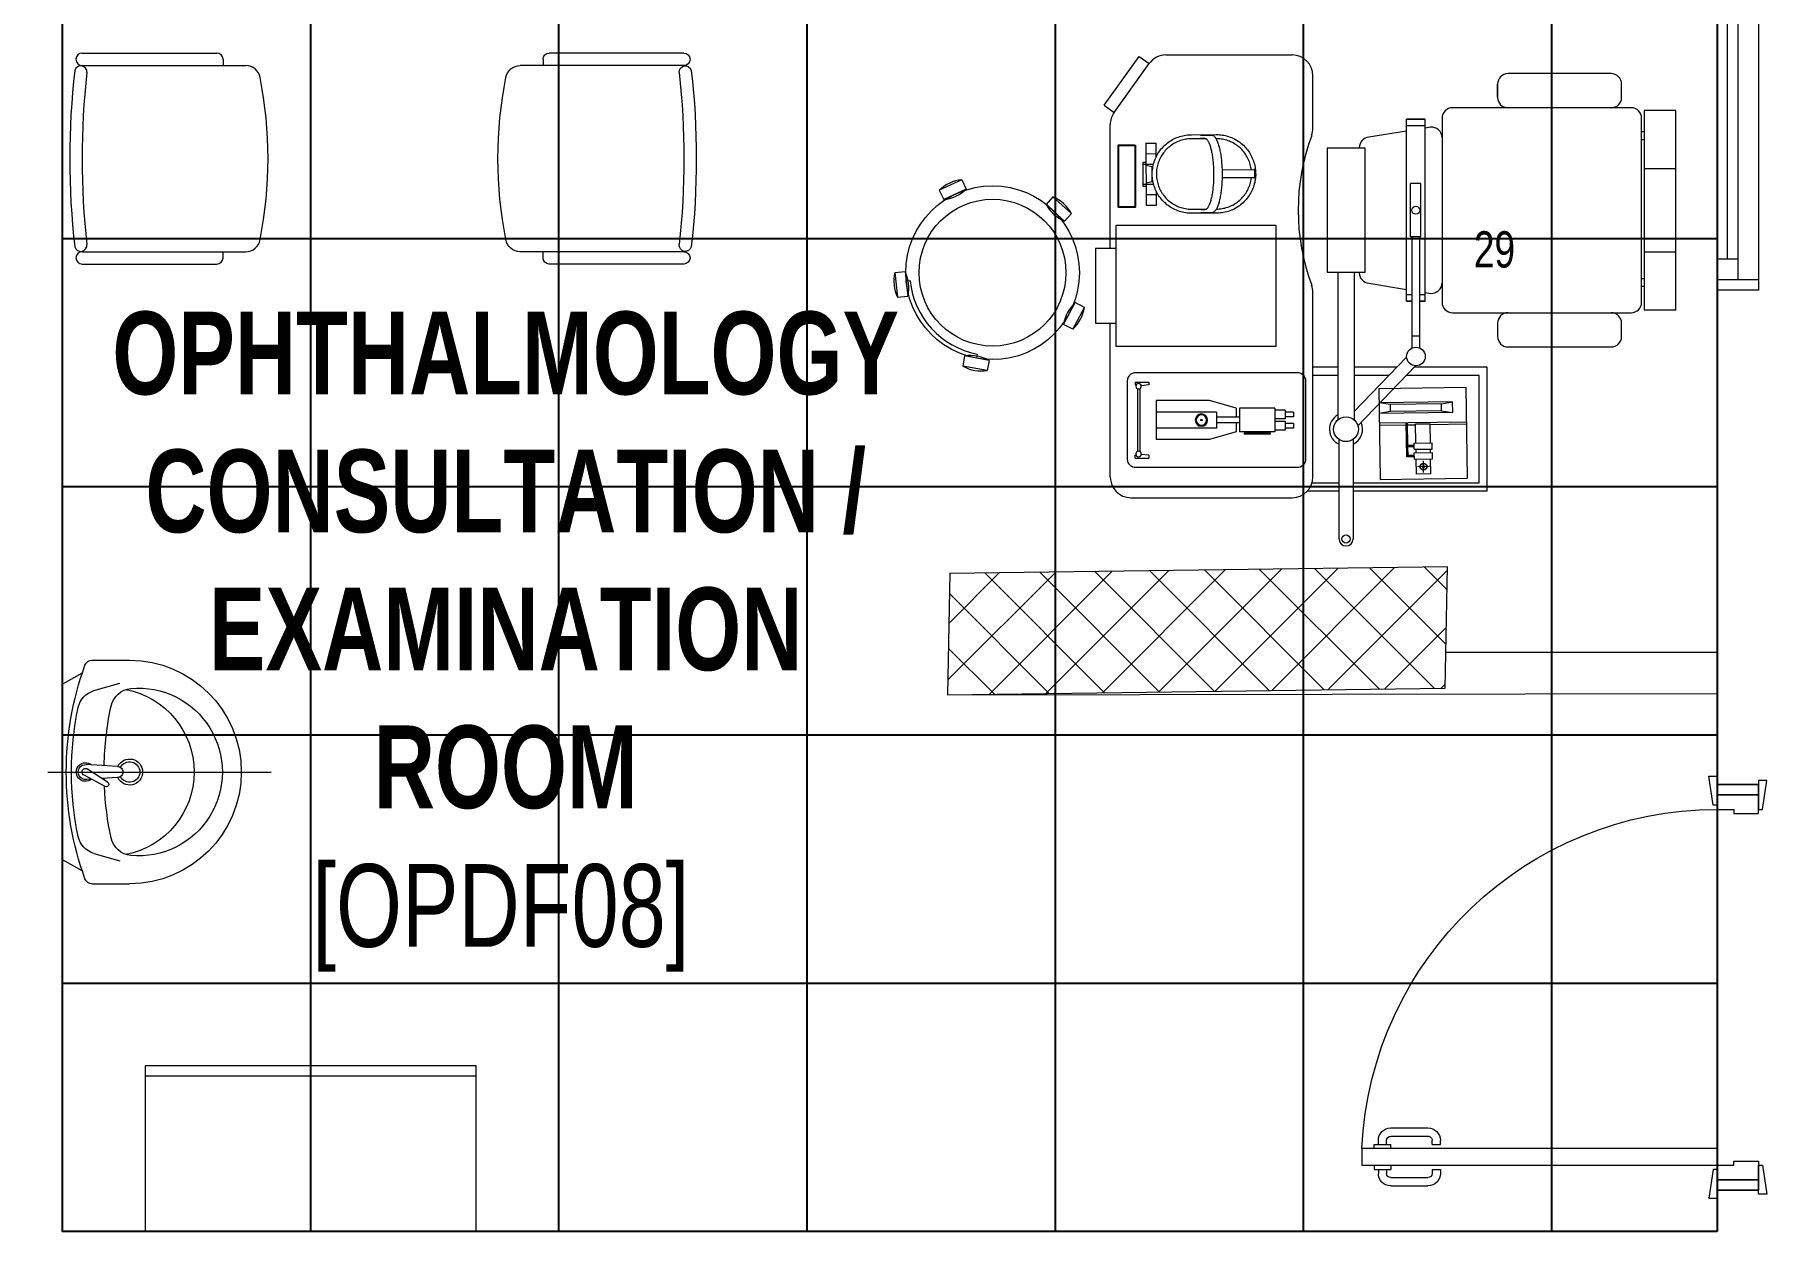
# Model space of a CAD drawing. Extents: x -12260 to 304645, y -29287 to 19916.
# Drawn here: x 10208 to 14376, y -7206 to -4267 of the extents above; entities that cross this region are included whole.
import ezdxf
from ezdxf import colors
from ezdxf.entities.mleader import LeaderData, LeaderLine
from ezdxf.math import Vec2, Vec3

# ---------------------------------------------------------------- set-up
doc = ezdxf.new("R2010")
doc.units = 0
doc.header["$LTSCALE"] = 0.25
doc.linetypes.add('DASHDOT', pattern=[25.4, 12.7, -6.35, 0, -6.35])
for name, color, linetype, lineweight in [('01-First Floor$0$72_EGR_BASE_TEXT', 252, 'Continuous', 5), ('01-First Floor$0$72_EGR_EQP_TAG', 142, 'Continuous', 5), ('01-First Floor$0$Aluminum', 251, 'Continuous', 5), ('01-First Floor$0$C-HYDR-CTCH', 251, 'Continuous', 5), ('01-First Floor$0$Hatch', 252, 'Continuous', 5), ('01-First Floor$0$LOADING', 253, 'Continuous', 5), ('01-First Floor$0$SANIT', 250, 'Continuous', 5), ('01-First Floor$0$Walls', 251, 'Continuous', 5), ('01-First Floor$0$Wooden Joinery', 251, 'Continuous', 5), ('E-LITE-CLNG-CNDT', 6, 'DASHDOT', 35), ('T-DATA-TEXT', 2, 'Continuous', 25)]:
    doc.layers.add(name, color=color, linetype=linetype, lineweight=lineweight)
doc.layers.add('01-First Floor$0$FALSE CEILING', color=251, linetype='Continuous')
doc.layers.add('01-First Floor$0$TME-NON MEDICAL FURNITURE', color=242, linetype='Continuous')
doc.styles.add('01-First Floor$0$X3G_ENTITY_257CFD', font='swisscl.ttf', dxfattribs={"height": 200})
doc.styles.add('01-First Floor$0$X3G_ENTITY_9EC9', font='swisscl.ttf', dxfattribs={"height": 0.2})
doc.styles.add('01-First Floor$0$X3G_ENTITY_9F38', font='swisscl.ttf', dxfattribs={"height": 0.2})
doc.styles.add('DC_Elc_Romans', font='elc_romans.shx', dxfattribs={"width": 0.7})

# ---------------------------------------------------------------- blocks, each defined once
blk = doc.blocks.new('01-First Floor$0$A$C72370EFE')
at = {"layer": '01-First Floor$0$Wooden Joinery'}
for p, q in [((-0.01, -0.04), (-0.02, -0.04)), ((-0.01, -0.03), (-0.01, -0.07)), ((0, -0.03), (-0.01, -0.03)), ((0.04, -0.03), (0.05, -0.03)), ((0.05, -0.03), (0.05, -0.07)), ((0.05, -0.04), (0.06, -0.04)), ((-0.05, -0.07), (-0.05, -0.16)), ((-0.03, -0.07), (-0.03, -0.16)), ((-0.01, -0.06), (-0.02, -0.06)), ((0, -0.07), (-0.01, -0.07)), ((0.04, -0.07), (0.05, -0.07)), ((0.05, -0.06), (0.06, -0.06)), ((0.07, -0.07), (0.07, -0.16)), ((0.09, -0.07), (0.09, -0.16)), ((-0.01, -0.17), (-0.02, -0.17)), ((-0.01, -0.19), (-0.02, -0.19)), ((-0.01, -0.17), (-0.01, -0.19)), ((0.05, -0.17), (0.06, -0.17)), ((0.05, -0.17), (0.05, -0.19)), ((0.05, -0.19), (0.06, -0.19))]:
    blk.add_line(p, q, dxfattribs=at)
for centre, radius, start, end in [((-0.02, -0.07), 0.03, 90, 180), ((0.06, -0.07), 0.03, 0, 90), ((-0.02, -0.07), 0.01, 90, 180), ((0.06, -0.07), 0.01, 0, 90), ((-0.02, -0.16), 0.03, 180, 270), ((-0.02, -0.16), 0.01, 180, 270), ((0.06, -0.16), 0.01, 270, 0), ((0.06, -0.16), 0.03, 270, 0)]:
    blk.add_arc(centre, radius, start, end, dxfattribs=at)
blk = doc.blocks.new('01-First Floor$0$A$C5DAD61B4')
at = {"layer": '01-First Floor$0$Wooden Joinery'}
for points in [[(80, 959.1), (80, 969.1), (10, 979.1), (10, 959.1)], [(940, 959.1), (940, 969.1), (1010, 979.1), (1010, 959.1)], [(70, 859.1), (70, 849.1), (0, 839.1), (0, 859.1)], [(120, 859.1), (120, 0), (80, 0), (80, 859.1)], [(950, 859.1), (950, 849.1), (1020, 839.1), (1020, 859.1)]]:
    blk.add_lwpolyline(points, close=True, dxfattribs=at)
for points in [[(45, 859.1), (45, 959.1), (20, 959.1), (20, 859.1), (45, 859.1)], [(45, 859.1), (80, 859.1), (80, 899.1), (90, 899.1), (90, 959.1), (45, 959.1), (45, 859.1)], [(975, 859.1), (940, 859.1), (940, 899.1), (930, 899.1), (930, 959.1), (975, 959.1), (975, 859.1)], [(975, 859.1), (975, 959.1), (1000, 959.1), (1000, 859.1), (975, 859.1)]]:
    blk.add_lwpolyline(points, dxfattribs=at)
blk.add_arc((80, 859.1), 860, 272.666, 0, dxfattribs=at)
at = {"layer": '01-First Floor$0$Wooden Joinery', "xscale": 999.9999999998854, "yscale": 999.9999999998854, "zscale": 999.9999999998854, "rotation": 180}
blk.add_blockref('01-First Floor$0$A$C72370EFE', (120, 0), dxfattribs=at)
blk = doc.blocks.new('01-First Floor$0$lav-manta 60')
at = {"layer": '01-First Floor$0$SANIT'}
for p, q in [((-0.2658, -0.0529), (-0.2358, 0)), ((-0.2358, 0), (0.2358, 0)), ((0, 0.04), (0, -0.56)), ((0.2658, -0.0529), (0.2358, 0)), ((-0.3, -0.0789), (-0.3, -0.18)), ((-0.2185, -0.0841), (-0.2383, -0.1537)), ((-0.015, -0.1473), (-0.0199, -0.064)), ((0.0274, -0.121), (-0.0078, -0.0673)), ((0.0389, -0.1142), (0.0087, -0.0575)), ((0.0191, -0.077), (0.0199, -0.064)), ((0.2185, -0.0841), (0.2383, -0.1537)), ((0.3, -0.0789), (0.3, -0.18)), ((0.015, -0.1473), (0.0174, -0.1057))]:
    blk.add_line(p, q, dxfattribs=at)
for centre, radius, start, end in [((0, -0.8557), 0.8457, 70.1771, 109.8229), ((-0.1608, -0.1006), 0.06, 101.8086, 164.0794), ((0, -0.8696), 0.8457, 78.1914, 101.8086), ((0, -0.0617), 0.025, 320.7474, 220.368), ((0, -0.0617), 0.02, 353.2671, 186.682), ((0.1608, -0.1006), 0.06, 15.9206, 78.1914), ((-0.28, -0.0789), 0.02, 109.8229, 180), ((0, -0.0617), 0.00966, 25.4127, 215.9577), ((0.28, -0.0789), 0.02, 0, 70.1771), ((-0.1645, -0.189), 0.06, 102.0883, 174.8142), ((0, -0.9572), 0.8457, 91.1572, 102.0883), ((0, -0.9572), 0.8457, 88.5486, 88.844), ((0.0332, -0.1176), 0.00666, 210.6852, 30.6852), ((0, -0.9572), 0.8457, 77.9117, 87.4274), ((0.1645, -0.189), 0.06, 5.1858, 77.9117), ((0, -0.18), 0.3, 180, 0), ((0, -0.2039), 0.2252, 174.8142, 5.1858), ((0, -0.1282), 0.2252, 190.6097, 349.3903), ((0, -0.18), 0.035, 115.3106, 64.6894), ((0, -0.18), 0.0275, 117.1496, 62.8504), ((0, -0.1473), 0.015, 180, 0)]:
    blk.add_arc(centre, radius, start, end, dxfattribs=at)
blk = doc.blocks.new('01-First Floor$0$GF21027-P')
at = {"layer": '01-First Floor$0$LOADING'}
for p, q in [((0.4, 0.4), (-0.4, 0.4)), ((-0.4, 0.4), (-0.4, 0)), ((0.4, 0), (0.4, 0.4)), ((-0.4, 0.025), (0.4, 0.025)), ((-0.4, 0), (0.4, 0))]:
    blk.add_line(p, q, dxfattribs=at)
blk = doc.blocks.new('01-First Floor$0$ME12326-P')
for p, q in [((0, 0.22), (0, 0)), ((0, 0.22), (0.21, 0.22)), ((0.21, 0.22), (0.21, 0)), ((0.027, 0.1807), (0, 0.1852)), ((0.1775, 0.1852), (0, 0.1852)), ((0.1505, 0.1807), (0.027, 0.1807)), ((0.027, 0.1635), (0.027, 0.1807)), ((0.1505, 0.1807), (0.1775, 0.1852)), ((0.1505, 0.1635), (0.1505, 0.1807)), ((0.1775, 0.159), (0.1775, 0.1852)), ((0.027, 0.1635), (0, 0.159)), ((0.1775, 0.159), (0, 0.159)), ((0.21, 0.1355), (0, 0.1355)), ((0.0648, 0.1301), (0, 0.1301)), ((0.1505, 0.1635), (0.027, 0.1635)), ((0.0648, 0.0536), (0.0648, 0.1355)), ((0.0679, 0.0806), (0.0679, 0.1355)), ((0.0875, 0.1301), (0.0679, 0.1301)), ((0.0875, 0.0867), (0.0875, 0.1327)), ((0.0875, 0.1327), (0.1225, 0.1327)), ((0.1225, 0.0867), (0.1225, 0.1327)), ((0.21, 0.1301), (0.1225, 0.1301)), ((0.1505, 0.1635), (0.1775, 0.159)), ((0.0831, 0.0715), (0.0831, 0.0867)), ((0.0831, 0.0867), (0.1269, 0.0867)), ((0.1269, 0.0715), (0.1269, 0.0867)), ((0.0831, 0.0806), (0.0648, 0.0806)), ((0.0831, 0.0776), (0.0648, 0.0776)), ((0.0831, 0.0567), (0.0648, 0.0567)), ((0.0831, 0.0536), (0.0648, 0.0536)), ((0.0679, 0.0567), (0.0679, 0.0776)), ((0.0831, 0.0715), (0.1269, 0.0715)), ((0.0831, 0.0476), (0.0831, 0.0628)), ((0.0831, 0.0628), (0.1269, 0.0628)), ((0.0831, 0.0476), (0.1269, 0.0476)), ((0.0875, 0.0628), (0.0875, 0.0715)), ((0.0875, 0.0116), (0.0875, 0.0476)), ((0.105, 0.0152), (0.105, 0.0435)), ((0.1225, 0.0628), (0.1225, 0.0715)), ((0.1225, 0.0116), (0.1225, 0.0476)), ((0.1269, 0.0476), (0.1269, 0.0628)), ((0, 0), (0.21, 0)), ((0.1225, 0.0116), (0.0875, 0.0116)), ((0.1192, 0.0291), (0.0908, 0.0291))]:
    blk.add_line(p, q)
for radius in [0.00847, 0.00758, 0.00267]:
    blk.add_circle((0.105, 0.0293), radius)
blk = doc.blocks.new('01-First Floor$0$ME12281-P')
at = {"color": 0}
for p, q in [((0.0354, 0.2953), (0.0354, 0.1053)), ((0.4454, 0.3153), (0.0554, 0.3153)), ((0.414, 0.2923), (0.414, 0.2855)), ((0.4469, 0.2923), (0.414, 0.2923)), ((0.4469, 0.2923), (0.4469, 0.2855)), ((0.4654, 0.1053), (0.4654, 0.2953)), ((0.414, 0.2855), (0.4325, 0.283)), ((0.4356, 0.2759), (0.4356, 0.124)), ((0.4412, 0.2759), (0.4412, 0.1246)), ((0.4469, 0.2855), (0.4447, 0.2855)), ((0.0648, 0.2198), (0.0845, 0.2198)), ((0.0648, 0.2198), (0.0648, 0.2083)), ((0.0845, 0.2243), (0.1099, 0.2243)), ((0.0845, 0.2243), (0.0845, 0.2037)), ((0.1099, 0.2289), (0.1953, 0.2289)), ((0.1099, 0.2289), (0.1099, 0.1716)), ((0.1953, 0.2289), (0.1953, 0.1716)), ((0.2028, 0.2289), (0.2676, 0.2473)), ((0.2028, 0.2289), (0.2028, 0.2071)), ((0.2504, 0.2198), (0.3961, 0.2198)), ((0.2504, 0.2198), (0.2504, 0.1808)), ((0.2676, 0.2473), (0.3961, 0.2473)), ((0.3961, 0.2473), (0.3961, 0.1533)), ((0.0648, 0.2083), (0.0845, 0.2083)), ((0.0648, 0.1922), (0.0648, 0.1808)), ((0.0648, 0.1922), (0.0845, 0.1922)), ((0.0648, 0.1808), (0.0845, 0.1808)), ((0.0845, 0.2037), (0.1099, 0.2037)), ((0.0845, 0.1968), (0.0845, 0.1762)), ((0.0845, 0.1968), (0.1099, 0.1968)), ((0.0845, 0.1762), (0.1099, 0.1762)), ((0.1099, 0.1716), (0.1953, 0.1716)), ((0.1211, 0.1692), (0.1211, 0.166)), ((0.1211, 0.1692), (0.184, 0.1692)), ((0.184, 0.1692), (0.184, 0.166)), ((0.1953, 0.2071), (0.2504, 0.2071)), ((0.1953, 0.1934), (0.2504, 0.1934)), ((0.2028, 0.1934), (0.2028, 0.1716)), ((0.2028, 0.1716), (0.2676, 0.1533)), ((0.2504, 0.1808), (0.3961, 0.1808)), ((0.2851, 0.2009), (0.2851, 0.1996)), ((0.2851, 0.2009), (0.2892, 0.2009)), ((0.2851, 0.1996), (0.2892, 0.1996)), ((0.2892, 0.2009), (0.2892, 0.1996)), ((0.1211, 0.166), (0.184, 0.166)), ((0.2676, 0.1533), (0.3961, 0.1533)), ((0.0554, 0.0853), (0.4454, 0.0853)), ((0.414, 0.1151), (0.4325, 0.1175)), ((0.414, 0.1151), (0.414, 0.1082)), ((0.4469, 0.1082), (0.414, 0.1082)), ((0.4469, 0.1151), (0.4447, 0.1151)), ((0.4469, 0.1082), (0.4469, 0.1151))]:
    blk.add_line(p, q, dxfattribs=at)
for centre, radius in [((0.439, 0.2821), 0.00657), ((0.2871, 0.2003), 0.0149), ((0.2871, 0.2003), 0.0125), ((0.439, 0.1184), 0.00657)]:
    blk.add_circle(centre, radius, dxfattribs=at)
for centre, start, end in [((0.0554, 0.2953), 90, 180), ((0.4454, 0.2953), 0, 90), ((0.0554, 0.1053), 180, 270), ((0.4454, 0.1053), 270, 0)]:
    blk.add_arc(centre, 0.02, start, end, dxfattribs=at)
blk = doc.blocks.new('01-First Floor$0$ME18014A-P')
for p, q in [((0.2537, 1.2997), (0.2362, 1.2753)), ((0.2537, 1.2997), (0.3719, 1.2152)), ((-0.6447, 1.2847), (-0.2727, 1.2847)), ((-0.0927, 1.2847), (0.2071, 1.2847)), ((0.2362, 1.2753), (0.3544, 1.1908)), ((0.2362, 1.2753), (0.3544, 1.1908)), ((-0.6947, 1.2347), (-0.6947, 0.8447)), ((0.3719, 1.2152), (0.3544, 1.1908)), ((0.3753, 1.1501), (0.3753, 0.8447)), ((-0.6792, 0.7317), (-0.6792, 0.8085)), ((-0.6447, 0.7947), (-0.1986, 0.7947)), ((-0.3792, 0.7347), (-0.3792, 0.7947)), ((0.1986, 0.7947), (0.3253, 0.7947)), ((-0.7944, 0.7317), (-0.5539, 0.7317)), ((-0.15, 0.7347), (-0.5068, 0.7347)), ((-0.5539, 0.6977), (-0.7944, 0.6977)), ((-0.6792, 0.3732), (-0.6792, 0.6977)), ((-0.3759, 0.5465), (-0.5208, 0.6859)), ((-0.15, 0.6947), (-0.5068, 0.6947)), ((-0.3551, 0.5682), (-0.4867, 0.6947)), ((-0.3792, 0.5913), (-0.3792, 0.6947)), ((-0.15, 0.6826), (-0.1512, 0.6826)), ((0.1512, 0.6826), (0.15, 0.6826)), ((-0.1765, 0.6594), (-0.1913, 0.5686)), ((0.1913, 0.5686), (0.1765, 0.6594)), ((-0.3792, 0.3732), (-0.3792, 0.5496)), ((-0.0644, 0.5554), (-0.3331, 0.5554)), ((-0.3037, 0.5554), (-0.3037, 0.5361)), ((-0.2198, 0.5686), (-0.2198, 0.5554)), ((-0.2198, 0.5686), (0.2198, 0.5686)), ((-0.2198, 0.5554), (-0.2198, 0.5686)), ((-0.2044, 0.5554), (-0.2044, 0.5686)), ((-0.0644, 0.5586), (0.0644, 0.5586)), ((-0.0644, 0.5336), (-0.0644, 0.5586)), ((0.0644, 0.5336), (0.0644, 0.5586)), ((0.2044, 0.5236), (0.2044, 0.5686)), ((0.2198, 0.5686), (0.2198, 0.5236)), ((0.2198, 0.5236), (0.2198, 0.5686)), ((-0.3326, 0.5361), (-0.0644, 0.5361)), ((-0.2198, 0.5361), (-0.2198, 0.5236)), ((-0.2198, 0.5236), (-0.2198, 0.5361)), ((-0.2198, 0.5236), (0.2198, 0.5236)), ((-0.2044, 0.5236), (-0.2044, 0.5361)), ((-0.1986, 0.5236), (-0.2008, 0.5102)), ((-0.0644, 0.5336), (0.0644, 0.5336)), ((0.2008, 0.5102), (0.1986, 0.5236)), ((0.2223, 0.4826), (-0.2223, 0.4826)), ((-0.2477, 0.4572), (-0.2477, 0.0254)), ((0.2476, 0.0254), (0.2476, 0.4572)), ((-0.6792, 0.3732), (-0.3792, 0.3732)), ((-0.2731, 0.3484), (-0.3048, 0.3484)), ((0.273, 0.3484), (0.3048, 0.3484)), ((0.3048, 0.3484), (0.273, 0.3484)), ((-0.3302, 0.323), (-0.3302, 0.0738)), ((0.3302, 0.0738), (0.3302, 0.323)), ((-0.3048, 0.0484), (-0.2731, 0.0484)), ((0.273, 0.0484), (0.3048, 0.0484)), ((-0.2223, 0), (0.2223, 0)), ((-0.1841, -0.0063), (-0.1841, 0)), ((-0.1651, 0), (-0.1651, -0.0063)), ((0.1714, 0), (0.1714, -0.0063)), ((0.1905, 0), (0.1905, -0.0063)), ((-0.2413, -0.0826), (-0.2413, -0.0063)), ((0.2413, -0.0063), (-0.2413, -0.0063)), ((-0.1016, -0.0826), (-0.1016, -0.0063)), ((0.1011, -0.0063), (0.1011, -0.0826)), ((0.2413, -0.0826), (0.2413, -0.0063)), ((-0.2413, -0.0826), (0.2413, -0.0826))]:
    blk.add_line(p, q)
at = {"color": 8}
for p, q in [((-0.6592, 0.7317), (-0.6592, 0.7968)), ((-0.3992, 0.7347), (-0.3992, 0.7947)), ((-0.6592, 0.3932), (-0.6592, 0.6977)), ((-0.3992, 0.6105), (-0.3992, 0.6947)), ((-0.3992, 0.3932), (-0.3992, 0.5689)), ((-0.6592, 0.3932), (-0.3992, 0.3932))]:
    blk.add_line(p, q, dxfattribs=at)
for points in [[(-0.2727, 1.2703), (-0.0927, 1.2703), (-0.0927, 1.3203), (-0.2727, 1.3203)], [(-0.3289, 0.8843), (-0.3289, 1.2703), (-0.0364, 1.2703), (-0.0364, 0.8843)], [(-0.15, 0.6686), (0.15, 0.6686), (0.15, 0.7607), (-0.15, 0.7607)]]:
    blk.add_lwpolyline(points, close=True)
for centre, radius in [((-0.7944, 0.7147), 0.01), ((-0.5292, 0.7147), 0.03), ((-0.3535, 0.5457), 0.0225), ((0, 0.5461), 0.00979)]:
    blk.add_circle(centre, radius)
for centre, radius, start, end in [((-0.6447, 1.2347), 0.05, 90, 180), ((0.2071, 1.2347), 0.05, 54.4343, 90), ((0.3253, 1.1501), 0.05, 0, 54.4343), ((-0.6447, 0.8447), 0.05, 180, 270), ((0.3253, 0.8447), 0.05, 270, 0), ((-0.1986, 0.8447), 0.05, 270, 290.4805), ((0, 0.313), 0.5175, 69.5195, 110.4805), ((0.1986, 0.8447), 0.05, 249.5195, 270), ((-0.5292, 0.7147), 0.04, 30, 154.8331), ((-0.7944, 0.7147), 0.017, 90, 270), ((-0.5292, 0.7147), 0.04, 205.1669, 294.1023), ((-0.1512, 0.6572), 0.0254, 90, 175.0303), ((0.1512, 0.6572), 0.0254, 4.9697, 90), ((-0.1755, 0.508), 0.0254, 175.0303, 270), ((0.1755, 0.508), 0.0254, 270, 4.9697), ((-0.2223, 0.4572), 0.0254, 90, 180), ((0.2223, 0.4572), 0.0254, 0, 90), ((-0.3048, 0.323), 0.0254, 90, 180), ((-0.2731, 0.323), 0.0254, 0, 90), ((0.273, 0.323), 0.0254, 90, 180), ((0.3048, 0.323), 0.0254, 0, 90), ((-0.3048, 0.0738), 0.0254, 180, 270), ((-0.2731, 0.0738), 0.0254, 270, 0), ((0.273, 0.0738), 0.0254, 180, 270), ((0.3048, 0.0738), 0.0254, 270, 0), ((-0.2223, 0.0254), 0.0254, 180, 270), ((0.2223, 0.0254), 0.0254, 270, 0)]:
    blk.add_arc(centre, radius, start, end)
blk = doc.blocks.new('01-First Floor$0$ME12818-P')
for p, q in [((-0.0262, 0.1712), (0.0316, 0.1712)), ((-0.0262, 0.1712), (-0.0262, 0.1635)), ((-0.0212, 0.1712), (-0.0212, 0.145)), ((0.0266, 0.1712), (0.0266, 0.145)), ((0.0316, 0.1712), (0.0316, 0.1635)), ((-0.0723, 0.1635), (0.0777, 0.1635)), ((-0.0723, 0.1635), (-0.0723, 0.1385)), ((-0.0389, 0.1385), (-0.0723, 0.1385)), ((-0.0468, 0.1635), (-0.0468, 0.1385)), ((-0.0148, 0.1485), (-0.0184, 0.1635)), ((0.0202, 0.1485), (-0.0148, 0.1485)), ((-0.0123, 0.1485), (-0.0123, 0.1471)), ((0.0177, 0.1471), (0.0177, 0.1485)), ((0.0238, 0.1635), (0.0202, 0.1485)), ((0.0777, 0.1385), (0.0442, 0.1385)), ((0.0521, 0.1635), (0.0521, 0.1385)), ((0.0777, 0.1635), (0.0777, 0.1385)), ((-0.0923, 0.0534), (-0.0923, -0.0066)), ((-0.0823, 0.018), (-0.0823, 0.0534)), ((0.0877, 0.0534), (0.0877, 0.018)), ((0.0977, -0.0066), (0.0977, 0.0534)), ((-0.0913, 0.0311), (-0.0913, 0.0053)), ((-0.0833, 0.0208), (-0.0833, 0.0311)), ((0.0887, 0.0311), (0.0887, 0.0208)), ((0.0967, 0.0053), (0.0967, 0.0311)), ((-0.0823, -0.0066), (-0.0823, -0.006)), ((-0.0053, -0.0205), (0.0107, -0.0205)), ((0.0877, -0.0061), (0.0877, -0.0066)), ((-0.0053, -0.0996), (-0.0058, -0.0996)), ((0.0107, -0.0996), (-0.0053, -0.0996)), ((0.0111, -0.0996), (0.0107, -0.0996))]:
    blk.add_line(p, q)
at = {"flags": 128}
for points in [[(0.0977, 0.0534), (0.0976, 0.0572), (0.0974, 0.061), (0.097, 0.0648), (0.0965, 0.0685), (0.0958, 0.0723), (0.095, 0.076), (0.094, 0.0796), (0.0929, 0.0833), (0.0916, 0.0869), (0.0902, 0.0904), (0.0886, 0.0939), (0.087, 0.0973), (0.0851, 0.1006), (0.0832, 0.1038), (0.0811, 0.107), (0.0789, 0.1101), (0.0766, 0.1131), (0.0741, 0.116), (0.0716, 0.1188), (0.0689, 0.1215), (0.0661, 0.1241), (0.0632, 0.1266), (0.0602, 0.129), (0.0572, 0.1312), (0.054, 0.1333), (0.0508, 0.1353), (0.0475, 0.1372), (0.0441, 0.1389), (0.0406, 0.1405), (0.0371, 0.1419), (0.0335, 0.1432), (0.0299, 0.1444), (0.0263, 0.1454), (0.0226, 0.1463), (0.0188, 0.147), (0.0151, 0.1476), (0.0113, 0.148), (0.0075, 0.1483), (0.0037, 0.1484), (-0.0001, 0.1483), (-0.0039, 0.1482), (-0.0077, 0.1478), (-0.0114, 0.1473), (-0.0152, 0.1467), (-0.0189, 0.1459), (-0.0226, 0.145), (-0.0262, 0.1439), (-0.0298, 0.1427), (-0.0334, 0.1413), (-0.0368, 0.1398), (-0.0403, 0.1381), (-0.0436, 0.1363), (-0.0469, 0.1344), (-0.0501, 0.1324), (-0.0532, 0.1302), (-0.0562, 0.1279), (-0.0592, 0.1255), (-0.062, 0.1229), (-0.0647, 0.1203), (-0.0674, 0.1176), (-0.0699, 0.1147), (-0.0723, 0.1118), (-0.0745, 0.1087), (-0.0767, 0.1056), (-0.0787, 0.1024), (-0.0806, 0.0991), (-0.0824, 0.0957), (-0.084, 0.0923), (-0.0855, 0.0888), (-0.0868, 0.0852), (-0.088, 0.0816), (-0.0891, 0.078), (-0.09, 0.0743), (-0.0907, 0.0705), (-0.0914, 0.0668), (-0.0918, 0.063), (-0.0921, 0.0592), (-0.0923, 0.0554), (-0.0923, 0.0534)], [(-0.0823, 0.0534), (-0.0822, 0.0568), (-0.082, 0.0602), (-0.0817, 0.0636), (-0.0812, 0.0669), (-0.0806, 0.0703), (-0.0799, 0.0736), (-0.079, 0.0769), (-0.078, 0.0801), (-0.0769, 0.0833), (-0.0756, 0.0865), (-0.0742, 0.0896), (-0.0727, 0.0926), (-0.0711, 0.0956), (-0.0693, 0.0985), (-0.0675, 0.1014), (-0.0655, 0.1041), (-0.0634, 0.1068), (-0.0612, 0.1094), (-0.0589, 0.1119), (-0.0565, 0.1144), (-0.054, 0.1167), (-0.0515, 0.1189), (-0.0488, 0.121), (-0.0461, 0.123), (-0.0432, 0.1249), (-0.0403, 0.1267), (-0.0374, 0.1284), (-0.0343, 0.1299), (-0.0313, 0.1313), (-0.0281, 0.1326), (-0.0249, 0.1338), (-0.0217, 0.1348), (-0.0184, 0.1357), (-0.0151, 0.1365), (-0.0118, 0.1371), (-0.0084, 0.1377), (-0.005, 0.138), (-0.0016, 0.1383), (0.0018, 0.1384), (0.0052, 0.1383), (0.0086, 0.1382), (0.012, 0.1379), (0.0153, 0.1374), (0.0187, 0.1369), (0.022, 0.1362), (0.0253, 0.1353), (0.0286, 0.1344), (0.0318, 0.1333), (0.0349, 0.132), (0.0381, 0.1307), (0.0411, 0.1292), (0.0441, 0.1276), (0.0471, 0.1259), (0.0499, 0.1241), (0.0527, 0.1221), (0.0554, 0.1201), (0.058, 0.1179), (0.0606, 0.1156), (0.063, 0.1133), (0.0654, 0.1108), (0.0676, 0.1082), (0.0698, 0.1056), (0.0718, 0.1029), (0.0737, 0.1001), (0.0755, 0.0972), (0.0772, 0.0943), (0.0788, 0.0912), (0.0803, 0.0882), (0.0816, 0.085), (0.0828, 0.0819), (0.0839, 0.0786), (0.0848, 0.0754), (0.0856, 0.0721), (0.0863, 0.0687), (0.0868, 0.0654), (0.0873, 0.062), (0.0875, 0.0586), (0.0877, 0.0552), (0.0877, 0.0534)], [(-0.0913, 0.0053), (-0.0912, 0.004), (-0.0909, 0.0028), (-0.0905, 0.0016), (-0.0898, 0.0005), (-0.089, -0.0007), (-0.0881, -0.0017), (-0.0871, -0.0028), (-0.0859, -0.0038), (-0.0845, -0.0047), (-0.0831, -0.0057), (-0.0815, -0.0066), (-0.0798, -0.0075), (-0.078, -0.0083), (-0.076, -0.0092), (-0.0739, -0.01), (-0.0718, -0.0108), (-0.0695, -0.0116), (-0.067, -0.0123), (-0.0645, -0.013), (-0.0619, -0.0137), (-0.0592, -0.0144), (-0.0563, -0.015), (-0.0534, -0.0156), (-0.0504, -0.0162), (-0.0473, -0.0167), (-0.0442, -0.0172), (-0.0409, -0.0177), (-0.0376, -0.0181), (-0.0343, -0.0185), (-0.0308, -0.0189), (-0.0274, -0.0192), (-0.0238, -0.0195), (-0.0203, -0.0198), (-0.0167, -0.02), (-0.013, -0.0202), (-0.0094, -0.0203), (-0.0057, -0.0204), (-0.002, -0.0205), (0.0017, -0.0205), (0.0054, -0.0205), (0.0091, -0.0204), (0.0128, -0.0204), (0.0164, -0.0202), (0.0201, -0.0201), (0.0237, -0.0199), (0.0273, -0.0196), (0.0309, -0.0194), (0.0344, -0.0191), (0.0378, -0.0187), (0.0412, -0.0183), (0.0446, -0.0179), (0.0478, -0.0175), (0.051, -0.017), (0.0542, -0.0165), (0.0572, -0.0159), (0.0602, -0.0153), (0.063, -0.0147), (0.0658, -0.0141), (0.0685, -0.0134), (0.0711, -0.0127), (0.0735, -0.012), (0.0759, -0.0112), (0.0782, -0.0104), (0.0803, -0.0096), (0.0823, -0.0088), (0.0842, -0.008), (0.086, -0.0071), (0.0876, -0.0062), (0.0892, -0.0052), (0.0906, -0.0043), (0.0918, -0.0033), (0.093, -0.0023), (0.094, -0.0012), (0.0948, -0.0002), (0.0955, 0.001), (0.0961, 0.0022), (0.0965, 0.0034), (0.0967, 0.0046), (0.0967, 0.0053)], [(-0.0833, 0.0208), (-0.0833, 0.0202), (-0.0831, 0.0195), (-0.0829, 0.0189), (-0.0825, 0.0182), (-0.082, 0.0175), (-0.0813, 0.0167), (-0.0805, 0.016), (-0.0796, 0.0152), (-0.0785, 0.0144), (-0.0773, 0.0136), (-0.076, 0.0128), (-0.0745, 0.012), (-0.0729, 0.0113), (-0.0711, 0.0105), (-0.0692, 0.0098), (-0.0672, 0.009), (-0.0651, 0.0083), (-0.0629, 0.0077), (-0.0606, 0.007), (-0.0581, 0.0064), (-0.0556, 0.0057), (-0.053, 0.0052), (-0.0502, 0.0046), (-0.0474, 0.0041), (-0.0445, 0.0036), (-0.0416, 0.0031), (-0.0385, 0.0027), (-0.0354, 0.0022), (-0.0322, 0.0019), (-0.029, 0.0015), (-0.0257, 0.0012), (-0.0224, 0.0009), (-0.019, 0.0007), (-0.0156, 0.0005), (-0.0122, 0.0003), (-0.0087, 0.0002), (-0.0052, 0.0001), (-0.0017, 0), (0.0017, 0), (0.0052, 0), (0.0087, 0), (0.0122, 0.0001), (0.0157, 0.0002), (0.0191, 0.0004), (0.0226, 0.0006), (0.026, 0.0008), (0.0293, 0.0011), (0.0326, 0.0014), (0.0359, 0.0017), (0.0391, 0.002), (0.0422, 0.0024), (0.0453, 0.0029), (0.0483, 0.0033), (0.0513, 0.0038), (0.0541, 0.0043), (0.0569, 0.0049), (0.0596, 0.0054), (0.0622, 0.006), (0.0647, 0.0067), (0.067, 0.0073), (0.0693, 0.008), (0.0715, 0.0087), (0.0736, 0.0094), (0.0755, 0.0101), (0.0773, 0.0109), (0.079, 0.0116), (0.0806, 0.0124), (0.082, 0.0132), (0.0833, 0.014), (0.0844, 0.0147), (0.0854, 0.0155), (0.0863, 0.0163), (0.087, 0.0171), (0.0876, 0.0178), (0.0881, 0.0185), (0.0884, 0.0192), (0.0886, 0.0198), (0.0887, 0.0204), (0.0887, 0.0208)], [(-0.0923, -0.0066), (-0.0922, -0.0104), (-0.092, -0.0142), (-0.0916, -0.018), (-0.0911, -0.0217), (-0.0904, -0.0255), (-0.0896, -0.0292), (-0.0886, -0.0329), (-0.0875, -0.0365), (-0.0862, -0.0401), (-0.0848, -0.0436), (-0.0833, -0.0471), (-0.0816, -0.0505), (-0.0797, -0.0538), (-0.0778, -0.0571), (-0.0757, -0.0603), (-0.0735, -0.0633), (-0.0712, -0.0663), (-0.0687, -0.0693), (-0.0662, -0.0721), (-0.0635, -0.0748), (-0.0607, -0.0774), (-0.0578, -0.0798), (-0.0549, -0.0822), (-0.0518, -0.0844), (-0.0486, -0.0866), (-0.0454, -0.0885), (-0.0421, -0.0904), (-0.0387, -0.0921), (-0.0352, -0.0937), (-0.0317, -0.0952), (-0.0282, -0.0965), (-0.0245, -0.0976), (-0.0209, -0.0986), (-0.0172, -0.0995), (-0.0135, -0.1002), (-0.0097, -0.1008), (-0.0059, -0.1012), (-0.0021, -0.1015), (0.0017, -0.1016), (0.0055, -0.1016), (0.0093, -0.1014), (0.013, -0.101), (0.0168, -0.1006), (0.0206, -0.0999), (0.0243, -0.0991), (0.028, -0.0982), (0.0316, -0.0971), (0.0352, -0.0959), (0.0387, -0.0945), (0.0422, -0.093), (0.0456, -0.0913), (0.049, -0.0896), (0.0523, -0.0876), (0.0555, -0.0856), (0.0586, -0.0834), (0.0616, -0.0811), (0.0646, -0.0787), (0.0674, -0.0762), (0.0701, -0.0735), (0.0727, -0.0708), (0.0753, -0.0679), (0.0776, -0.065), (0.0799, -0.0619), (0.0821, -0.0588), (0.0841, -0.0556), (0.086, -0.0523), (0.0878, -0.0489), (0.0894, -0.0455), (0.0909, -0.042), (0.0922, -0.0384), (0.0934, -0.0348), (0.0945, -0.0312), (0.0954, -0.0275), (0.0961, -0.0238), (0.0967, -0.02), (0.0972, -0.0162), (0.0975, -0.0125), (0.0977, -0.0087), (0.0977, -0.0066)], [(-0.0073, -0.091), (-0.0099, -0.0907), (-0.0133, -0.0901), (-0.0166, -0.0894), (-0.0199, -0.0886), (-0.0232, -0.0876), (-0.0264, -0.0865), (-0.0296, -0.0853), (-0.0327, -0.0839), (-0.0357, -0.0824), (-0.0387, -0.0808), (-0.0417, -0.0791), (-0.0445, -0.0773), (-0.0473, -0.0753), (-0.05, -0.0733), (-0.0527, -0.0711), (-0.0552, -0.0689), (-0.0576, -0.0665), (-0.06, -0.064), (-0.0622, -0.0615), (-0.0644, -0.0588), (-0.0664, -0.0561), (-0.0683, -0.0533), (-0.0701, -0.0504), (-0.0718, -0.0475), (-0.0734, -0.0445), (-0.0749, -0.0414), (-0.0762, -0.0383), (-0.0774, -0.0351), (-0.0785, -0.0319), (-0.0794, -0.0286), (-0.0802, -0.0253), (-0.0809, -0.022), (-0.0815, -0.0186), (-0.0819, -0.0152), (-0.0821, -0.0118), (-0.0823, -0.0084), (-0.0823, -0.0066)], [(-0.0073, -0.0204), (-0.0073, -0.0976)], [(0.0877, -0.0066), (0.0876, -0.01), (0.0874, -0.0134), (0.0871, -0.0168), (0.0866, -0.0202), (0.086, -0.0235), (0.0853, -0.0268), (0.0844, -0.0301), (0.0834, -0.0334), (0.0822, -0.0366), (0.081, -0.0397), (0.0796, -0.0428), (0.0781, -0.0459), (0.0765, -0.0488), (0.0747, -0.0518), (0.0728, -0.0546), (0.0709, -0.0574), (0.0688, -0.0601), (0.0666, -0.0627), (0.0643, -0.0652), (0.0619, -0.0676), (0.0594, -0.0699), (0.0569, -0.0721), (0.0542, -0.0742), (0.0514, -0.0762), (0.0486, -0.0781), (0.0457, -0.0799), (0.0428, -0.0816), (0.0397, -0.0831), (0.0366, -0.0845), (0.0335, -0.0858), (0.0303, -0.087), (0.0271, -0.088), (0.0238, -0.089), (0.0205, -0.0897), (0.0171, -0.0904), (0.0138, -0.0909), (0.0127, -0.091)], [(0.0127, -0.0976), (0.0127, -0.0204)], [(-0.0059, -0.0995), (-0.0062, -0.0994), (-0.0066, -0.0992), (-0.0069, -0.0989), (-0.0071, -0.0985), (-0.0073, -0.0981), (-0.0073, -0.0976)], [(0.0127, -0.0976), (0.0126, -0.0981), (0.0125, -0.0985), (0.0123, -0.0989), (0.0119, -0.0992), (0.0116, -0.0994), (0.0113, -0.0995)]]:
    blk.add_lwpolyline(points, dxfattribs=at)
for centre, major_axis, start_param, end_param in [((-0.0053, -0.02), (0.002, 0), 3.665191, 4.712389), ((0.0107, -0.02), (-0.002, 0), 1.570796, 2.617994)]:
    blk.add_ellipse(centre, major_axis=major_axis, ratio=0.262075, start_param=start_param, end_param=end_param)
blk = doc.blocks.new('01-First Floor$0$HF10037B-P')
at = {"layer": '01-First Floor$0$LOADING'}
for p, q in [((0.2459, 0.134), (0.1859, 0.134)), ((0.1859, 0.134), (0.1859, 0.109)), ((0.2459, 0.134), (0.2459, 0.109)), ((0.2459, 0.109), (0.1859, 0.109)), ((0, 0), (-0.0142, -0.0583)), ((0, 0), (0.0243, -0.0059)), ((0.0243, -0.0059), (0.01, -0.0642)), ((0.4069, -0.0417), (0.4165, -0.0387)), ((0.4071, -0.0094), (0.431, -0.0018)), ((0.4071, -0.0094), (0.4255, -0.0665)), ((0.431, -0.0018), (0.4493, -0.0589)), ((-0.0142, -0.0583), (0.01, -0.0642)), ((0.4255, -0.0665), (0.4493, -0.0589)), ((0.0524, -0.2725), (0.0674, -0.2525)), ((0.0524, -0.2725), (0.1004, -0.3085)), ((0.0674, -0.2525), (0.1154, -0.2885)), ((0.1004, -0.3085), (0.1154, -0.2885)), ((0.3125, -0.2897), (0.362, -0.2558)), ((0.3266, -0.3103), (0.3125, -0.2897)), ((0.3266, -0.3103), (0.3761, -0.2764)), ((0.3267, -0.268), (0.3323, -0.2763)), ((0.3761, -0.2764), (0.362, -0.2558))]:
    blk.add_line(p, q, dxfattribs=at)
for radius in [0.21, 0.1775]:
    blk.add_circle((0.2161, -0.1014), radius, dxfattribs=at)
for centre, radius, start, end in [((0.2159, 0.0465), 0.0925, 71.0754, 108.9246), ((0.2159, 0.1965), 0.0925, 251.0754, 288.9246), ((0.0779, -0.0499), 0.0925, 147.3419, 185.1912), ((-0.0678, -0.0143), 0.0925, 327.3419, 5.1912), ((0.4996, -0.0113), 0.0925, 178.8412, 216.6904), ((0.3568, -0.057), 0.0925, 358.8412, 36.6904), ((0.2161, -0.1014), 0.2, 303.6037, 17.3657), ((0.1289, -0.2205), 0.0925, 214.1875, 252.0368), ((0.0389, -0.3404), 0.0925, 34.1875, 72.0368), ((0.3867, -0.3449), 0.0925, 105.5121, 143.3614), ((0.3019, -0.2212), 0.0925, 285.5121, 323.3614)]:
    blk.add_arc(centre, radius, start, end, dxfattribs=at)
blk = doc.blocks.new('01-First Floor$0$GF21016-P')
at = {"layer": '01-First Floor$0$LOADING', "extrusion": (-1.24384e-09, -1.20261e-09, -1)}
for p, q in [((0.0128, 0.0179), (0.0128, 0.4136)), ((0.4628, 0.0179), (0.4628, 0.4136)), ((-0.0172, 0.0179), (-0.0172, 0.3435)), ((-0.0022, 0.3585), (0.0128, 0.3585)), ((0.4778, 0.3585), (0.4628, 0.3585)), ((0.4928, 0.0179), (0.4928, 0.3435)), ((0.4778, 0.0029), (0.4778, 0.0029))]:
    blk.add_line(p, q, dxfattribs=at)
for centre, radius, start, end in [((-0.2378, -0.5362), 1.0036, 78.7568, 101.2432), ((-0.0478, 0.4136), 0.035, 0, 80.6557), ((-0.4278, 0.4136), 0.035, 99.3443, 180), ((0.0022, 0.3435), 0.015, 0, 90), ((-0.4778, 0.3435), 0.015, 90, 180), ((0.0022, 0.0179), 0.015, 270, 0), ((0.0022, 0.0179), 0.015, 180, 270), ((-0.0284, 0.0145), 0.015, 284.3864, 95.5209), ((-0.2378, 1.8734), 1.8855, 263.5119, 276.4881), ((-0.2378, 1.8928), 1.8749, 263.6341, 276.3659), ((-0.4471, 0.0145), 0.015, 84.4791, 255.6136), ((-0.4778, 0.0179), 0.015, 270, 0), ((-0.4778, 0.0179), 0.015, 180, 270)]:
    blk.add_arc(centre, radius, start, end, dxfattribs=at)
blk = doc.blocks.new('01-First Floor$0$A$C37be4daf')
at = {"layer": '01-First Floor$0$Aluminum'}
for p, q in [((1416, 598.2), (216, 598.2)), ((241, 498.2), (241, 598.2)), ((291, 548.2), (291, 598.2)), ((1341, 548.2), (1341, 598.2)), ((1391, 498.2), (1391, 598.2)), ((1391, 548.2), (241, 548.2)), ((291, 573.2), (1341, 573.2)), ((1416, 498.2), (216, 498.2))]:
    blk.add_line(p, q, dxfattribs=at)
at = {"layer": '01-First Floor$0$Walls'}
for p, q in [((216, 498.2), (216, 598.2)), ((1416, 498.2), (1416, 598.2))]:
    blk.add_line(p, q, dxfattribs=at)
blk = doc.blocks.new('01-First Floor')
at = {"layer": '01-First Floor$0$Hatch'}
h = blk.add_hatch(dxfattribs=at)
h.set_pattern_fill('ANSI37', color=256, scale=30)
h.set_pattern_definition([(45, (-1823.345, -13062.25), (-67.35192, 67.35192), []), (135, (-1823.345, -13062.25), (-67.35192, -67.35192), [])])
h.paths.add_polyline_path([(49129.3, 8855.6), (48525.4, 8847.5), (48529.3, 8559.1), (49133.2, 8567.2)])
h.paths.add_polyline_path([(41968.6, 8847.9), (41385, 8842.5), (41365.1, 8551.1), (41948.6, 8556.5)])
h.paths.add_polyline_path([(27591.6, 8840.5), (26992.5, 8836.4), (26986.8, 8543.4), (27585.9, 8547.5)])
h.paths.add_polyline_path([(34776.8, 8842.7), (34175.6, 8835.2), (34167.4, 8549.5), (34768.6, 8557)])
h.paths.add_polyline_path([(20372.4, 8849.8), (19765.9, 8827.9), (19780.4, 8535.4), (20386.9, 8557.2)])
h.paths.add_polyline_path([(13635.8, 8839.4), (12413.8, 8863.3), (12407.4, 8567.2), (13629.3, 8543.3)])
h.paths.add_polyline_path([(13649.8, 1639.3), (12434.8, 1623.6), (12421.4, 1331.2), (13636.4, 1346.9)])
h.paths.add_polyline_path([(13623.8, -5553.9), (12420.7, -5569.8), (12415, -5862.9), (13618.1, -5846.9)])
h.paths.add_polyline_path([(13642.3, -12752.6), (12445.6, -12764), (12448.4, -13058.5), (13645.1, -13047)])
h.paths.add_polyline_path([(6007.3, -12750.5), (5403.7, -12754.2), (5414.4, -13039.6), (6017.9, -13035.9)])
h.paths.add_polyline_path([(5991.8, -5552.5), (5395, -5550.9), (5394.9, -5852.1), (5991.7, -5853.6)])
h.paths.add_polyline_path([(6001.7, 1637.1), (5382.4, 1638.3), (5371.8, 1335.4), (5991.1, 1334.1)])
h.paths.add_polyline_path([(5978.4, 8816.5), (5377.7, 8830.9), (5374.1, 8541.3), (5974.8, 8526.8)])
h.paths.add_polyline_path([(-1220.7, 8814.6), (-1823.3, 8837.3), (-1821.5, 8549), (-1218.8, 8526.3)])
h.paths.add_polyline_path([(-1213, -5563.7), (-1815, -5570.7), (-1811.6, -5862.3), (-1209.6, -5855.3)])
h.paths.add_polyline_path([(-1195.5, -12758.3), (-1793.9, -12759.3), (-1789, -13060), (-1190.6, -13059)])
h.paths.add_polyline_path([(20391.2, -12745), (19785.5, -12758), (19791.3, -13059.2), (20396.9, -13046.2)])
h.paths.add_polyline_path([(20384.7, -5552.6), (19790.3, -5570.1), (19792.4, -5866.7), (20386.8, -5849.1)])
h.paths.add_polyline_path([(20376, 1655.5), (19777, 1647.8), (19781.1, 1347.6), (20380, 1355.3)])
h.paths.add_polyline_path([(27576.3, 1640.2), (26974.4, 1644.9), (26978.6, 1352.8), (27580.6, 1348.1)])
h.paths.add_polyline_path([(27580.1, -5542.5), (26976.2, -5560), (26989.7, -5860.1), (27589.8, -5839.1)])
h.paths.add_polyline_path([(27596.2, -12758.5), (26992.3, -12751.9), (26990, -13037.6), (27593.8, -13044.2)])
h.paths.add_polyline_path([(34794.7, -12748), (34197.4, -12762.6), (34206.4, -13062.3), (34803.7, -13047.7)])
h.paths.add_polyline_path([(34787.4, -5559.7), (34186.1, -5557.7), (34187.2, -5855), (34788.5, -5856.9)])
h.paths.add_polyline_path([(34750.9, 1644.2), (34170.1, 1648.9), (34189.8, 1359), (34770.6, 1354.3)])
h.paths.add_polyline_path([(41954.3, 1643.4), (41356.7, 1657.2), (41358.7, 1365.3), (41956.3, 1351.5)])
h.paths.add_polyline_path([(41955.3, -5555.1), (41386.9, -5562.7), (41388.7, -5856.9), (41957.1, -5849.3)])
h.paths.add_polyline_path([(41992.3, -12752.3), (41387.1, -12754.9), (41388.4, -13059.5), (41993.7, -13056.8)])
h.paths.add_polyline_path([(49166.6, -12752.8), (48578.6, -12736.7), (48565.4, -13043.9), (49153.3, -13060)])
h.paths.add_polyline_path([(49150.8, -5553.4), (48547.6, -5552.3), (48545.6, -5848.8), (49148.8, -5849.9)])
at = {"layer": '01-First Floor$0$C-HYDR-CTCH', "elevation": 301952, "flags": 128}
blk.add_lwpolyline([(12420.7, -5569), (12415, -5862.9), (13618.1, -5846.9), (13623.8, -5553.9), (12420.2, -5569.9)], dxfattribs=at)
at = {"layer": '01-First Floor$0$FALSE CEILING', "linetype": 'Continuous'}
for p, q in [((10876, -7160), (10876, -2810)), ((11476, -7160), (11476, -2810)), ((12076, -7160), (12076, -2810)), ((12676, -7160), (12676, -2810)), ((13276, -7160), (13276, -2810)), ((13876, -7160), (13876, -2810)), ((10276, -4760), (14276, -4760)), ((10276, -5360), (14276, -5360)), ((10276, -5960), (14276, -5960)), ((10276, -6560), (14276, -6560))]:
    blk.add_line(p, q, dxfattribs=at)
at = {"layer": '01-First Floor$0$FALSE CEILING'}
blk.add_lwpolyline([(14276, -7160), (10276, -7160), (10276, -2810), (14276, -2810)], close=True, dxfattribs=at)
at = {"layer": '01-First Floor$0$FALSE CEILING', "extrusion": (-1.66552e-10, -4.6879e-08, 1), "elevation": -0.1}
blk.add_lwpolyline([(12868.7, -4534.6), (12868.7, -4684.6), (12828.7, -4684.6), (12828.7, -4534.6)], close=True, dxfattribs=at)
at = {"layer": '01-First Floor$0$LOADING', "extrusion": (-1.66552e-10, -4.6879e-08, 1), "elevation": -0.1}
blk.add_lwpolyline([(12868.7, -4534.6), (12868.7, -4684.6), (12828.7, -4684.6), (12828.7, -4534.6)], close=True, dxfattribs=at)
at = {"layer": '01-First Floor$0$Walls'}
for p, q in [((10276, -2810), (10276, -7160)), ((14276, -2810), (14276, -5760)), ((13619.8, -5760), (14276, -5760)), ((12415, -5862.9, 301952), (14276, -5860)), ((14276, -5860), (14276, -6080)), ((14276, -6080), (14376, -6080)), ((14276, -7060), (14276, -7160)), ((14276, -7060), (14376, -7060)), ((10276, -7160), (14276, -7160))]:
    blk.add_line(p, q, dxfattribs=at)
at = {"rotation": 90}
blk.add_blockref('01-First Floor$0$A$C37be4daf', (14874.2, -5101), dxfattribs=at)
at = {"layer": '01-First Floor$0$LOADING', "extrusion": (1.43227e-21, 4.73306e-08, -1), "xscale": -999.9999999999999, "yscale": 999.9999999999999, "zscale": -999.9999999999999, "rotation": 270}
blk.add_blockref('01-First Floor$0$ME18014A-P', (-14093.5, -4692, 0.1), dxfattribs=at)
at = {"layer": '01-First Floor$0$LOADING', "extrusion": (-2.79672e-08, 3.6788e-07, -1), "xscale": -1000.000000000001, "yscale": 1000.000000000001, "zscale": 999.999999999999, "rotation": 117.971696169471}
blk.add_blockref('01-First Floor$0$HF10037B-P', (-12715.1, -4699.6, 0.1), dxfattribs=at)
at = {"layer": '01-First Floor$0$LOADING', "extrusion": (-1.43227e-21, -4.73306e-08, 1), "xscale": -1000, "yscale": 1000, "zscale": 1000, "rotation": 90.24544648778834}
blk.add_blockref('01-First Floor$0$ME12818-P', (13058.7, -4601.4, -0.1), dxfattribs=at)
at = {"layer": '01-First Floor$0$LOADING', "extrusion": (-1.43227e-21, -4.73306e-08, 1), "xscale": -1000, "yscale": 999.9999999999999, "zscale": 999.9999999999999}
blk.add_blockref('01-First Floor$0$ME12281-P', (13316.2, -5399.4, 3.2), dxfattribs=at)
at = {"layer": '01-First Floor$0$LOADING', "extrusion": (-3.68387e-07, -8.1011e-08, 1), "xscale": 1000.000000000001, "yscale": 1000.000000000001, "zscale": 1000.000000000001, "rotation": 0.8046661792795066}
blk.add_blockref('01-First Floor$0$ME12326-P', (13461.5, -5342.4, -0.1), dxfattribs=at)
at = {"layer": '01-First Floor$0$LOADING', "color": 1, "xscale": 1000, "yscale": 1000, "zscale": 1000, "rotation": 180.0000000209116}
blk.add_blockref('01-First Floor$0$GF21027-P', (10876, -6760, -0.1), dxfattribs=at)
at = {"layer": '01-First Floor$0$SANIT', "xscale": -900.000000000201, "yscale": 900.000000000201, "zscale": 900.000000000201, "rotation": 90}
blk.add_blockref('01-First Floor$0$lav-manta 60', (10276, -6049.7, 0), dxfattribs=at)
blk.add_blockref('01-First Floor$0$lav-manta 60', (10276, -6049.7, 0), dxfattribs=at)
at = {"layer": '01-First Floor$0$TME-NON MEDICAL FURNITURE', "color": 1, "extrusion": (-1.86519e-05, 4.75185e-05, 1), "xscale": -1000.000000000003, "yscale": 1000.000000000004, "zscale": -1000.000000000003, "rotation": 270.0000250975433}
blk.add_blockref('01-First Floor$0$GF21016-P', (10305.3, -4804.9, -0.6), dxfattribs=at)
at = {"layer": '01-First Floor$0$TME-NON MEDICAL FURNITURE', "color": 1, "extrusion": (1.86519e-05, 4.75185e-05, 1), "xscale": 1000.000000000003, "yscale": 1000.000000000003, "zscale": -1000.000000000001, "rotation": 89.9999749024567}
blk.add_blockref('01-First Floor$0$GF21016-P', (11795.9, -4804.9, -0.2), dxfattribs=at)
at = {"layer": '01-First Floor$0$Wooden Joinery', "xscale": -1, "rotation": 270.0000000000001}
blk.add_blockref('01-First Floor$0$A$C5DAD61B4', (13416.9, -7080), dxfattribs=at)
at = {"layer": '01-First Floor$0$72_EGR_BASE_TEXT', "insert": (11347.2, -4937, -0.1), "char_height": 200, "width": 1796.52, "attachment_point": 2, "style": '01-First Floor$0$X3G_ENTITY_9EC9'}
blk.add_mtext('{\\fSwis721 LtCn BT|b1|i0|c0|p34;OPHTHALMOLOGY CONSULTATION / EXAMINATION ROOM}', dxfattribs=at)
at = {"layer": '01-First Floor$0$72_EGR_BASE_TEXT', "insert": (11335.6, -6272.2, 0), "char_height": 200, "attachment_point": 2, "style": '01-First Floor$0$X3G_ENTITY_9F38'}
blk.add_mtext('[OPDF08]', dxfattribs=at)
at = {"layer": '01-First Floor$0$72_EGR_EQP_TAG', "insert": (13737.6, -4742.8, -0.1), "char_height": 87.47, "attachment_point": 2, "style": '01-First Floor$0$X3G_ENTITY_257CFD'}
blk.add_mtext('29', dxfattribs=at)
blk = doc.blocks.new('DC_Arrow-ArrowEllipse')
at = {"color": 0}
blk.add_ellipse((0, 0), major_axis=(0.4, 0), ratio=0.4, dxfattribs=at)
at = {"color": 0, "ltscale": 0.5}
blk.add_solid([(-1.4, 0.167), (-0.4, 0), (-1.4, -0.167)], dxfattribs=at)

msp = doc.modelspace()

# ---------------------------------------------------------------- block references
at = {"layer": 'E-LITE-CLNG-CNDT'}
msp.add_blockref('01-First Floor', (0, 0), dxfattribs=at)

# ---------------------------------------------------------------- leaders
at = {"layer": 'T-DATA-TEXT'}
ml = msp.add_multileader_mtext('Standard', dxfattribs=at)
ml.set_content('LINE 6 TO SOUND RACK\\PIN DATA ROOM  ', color=256, style='DC_Elc_Romans')
ml.set_leader_properties(color=45)
ml.set_arrow_properties(name='DC_Arrow-ArrowEllipse')
ml.build(insert=Vec2(0, 0))
ml.multileader.update_dxf_attribs({"dogleg_length": 2, "arrow_head_size": 200, "scale": 100})
ctx = ml.context
ctx.base_point, ctx.scale, ctx.char_height, ctx.arrow_head_size, ctx.landing_gap_size, ctx.plane_origin = Vec3(506.2, -4605.2), 100, 200, 200, 200, Vec3(14018.9, -846.1)
notes = []
notes.append((ctx, [(1, (1, 1, 0), (3686.2, -4605.2), (-1, 0), 200, [(0, [(4115.9, -5627.2)], 0, [])])]))
ctx.mtext.insert, ctx.mtext.width, ctx.mtext.flow_direction = Vec3(706.2, -4505.2), 2820.295, 5
for ctx, leaders in notes:
    for number, flags, end, landing, length, lines in leaders:
        leader = LeaderData()
        leader.index, (leader.has_last_leader_line, leader.has_dogleg_vector, leader.attachment_direction) = number, flags
        leader.last_leader_point, leader.dogleg_vector, leader.dogleg_length = Vec3(end), Vec3(landing), length
        for number, points, colour, breaks in lines:
            line = LeaderLine()
            line.index, line.vertices, line.color, line.breaks = number, Vec3.list(points), colors.encode_raw_color(colour), breaks
            leader.lines.append(line)
        ctx.leaders.append(leader)

doc.saveas('drawing.dxf')
